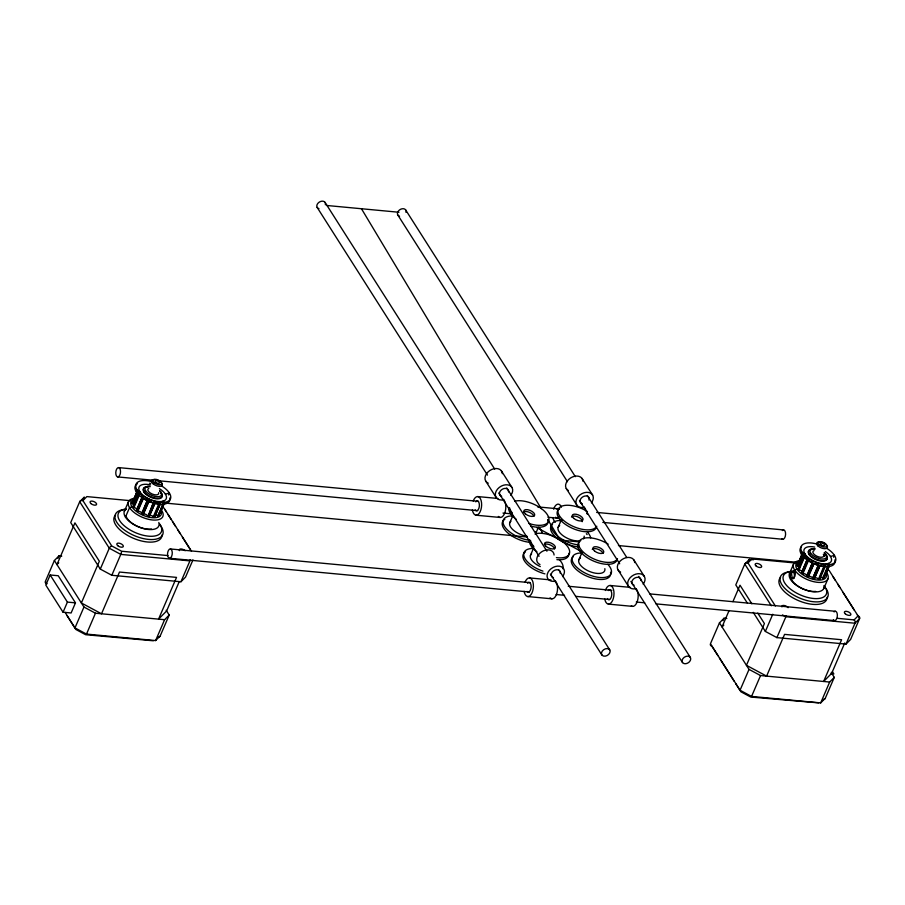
<?xml version="1.0" encoding="UTF-8"?>
<svg xmlns="http://www.w3.org/2000/svg" width="905" height="905" viewBox="0 0 905 905"><rect width="100%" height="100%" fill="white"/><g stroke="black" fill="none" stroke-linecap="round" stroke-linejoin="round"><path stroke-width="1.36" d="M121.508 552.073L120.953 554.041M786.196 615.875L786.004 616.418M61.755 556.134L58.983 555.874L54.379 560.534L45.386 581.406L46.902 583.793M83.26 499.515L84.312 497.06L79.708 501.721L70.714 522.592L100.297 569.098L111.813 575.275L180.943 581.757L185.548 577.085L192.957 559.901M50.171 574.98L45.804 585.105L63.056 612.221L71.122 612.979L75.477 602.854L58.225 575.738L50.171 574.98L67.411 602.097L75.477 602.854M57.931 558.328L58.983 555.874M63.056 612.221L67.411 602.097M124.324 511.382L128.555 501.551M166.181 610.264L169.212 615.038L160.219 635.898L155.615 640.57L86.484 634.088L74.968 627.912L83.961 607.04L54.379 560.534M100.297 569.098L109.29 548.226L79.708 501.721M125.456 517.117L129.539 507.637L131.96 506.879M136.316 491.89L137.13 489.99A18.711 8.79 23.3 0 1 151.938 481.72M137.277 491.03L132.085 503.101A14.978 7.025 23.3 0 0 132.04 503.587L137.243 491.517M137.232 492.173L132.221 502.988M134.393 505.228A2.342 1.097 23.3 0 0 132.469 503.961L137.334 492.739M138.714 493.417L132.99 506.698A14.978 7.025 23.3 0 0 133.363 507.275L133.94 507.581A2.342 1.097 23.3 0 1 136.632 508.825A2.342 1.097 23.3 0 1 136.474 510.25L142.187 496.969A2.342 1.097 23.3 0 0 142.549 496.811M133.126 506.472L138.963 493.191A2.342 1.097 23.3 0 0 140.309 492.331A2.342 1.097 23.3 0 0 138.194 490.691L138.001 490.601M133.363 507.275L139.076 493.994L136.553 492.252M133.94 507.581L139.664 494.3M143.929 492.116L145.558 490.781M137.798 511.325L137.198 511.155A14.978 7.025 23.3 0 1 136.497 510.59L142.119 497.207M137.198 511.155L143.442 498.055M143.533 498.033L137.82 511.314A2.342 1.097 23.3 0 1 140.547 511.913A2.342 1.097 23.3 0 1 141.599 513.621L147.323 500.341A2.342 1.097 23.3 0 0 147.413 500.046M86.484 634.088L95.466 613.217L164.597 619.699L169.212 615.038M111.813 575.275L120.795 554.403L189.926 560.885L180.943 581.757M143.216 514.504L142.798 514.436A14.978 7.025 23.3 0 1 141.893 514.017L147.334 500.499M142.798 514.436L148.929 501.223M149.268 516.495L149.042 516.484A14.978 7.025 23.3 0 1 148.115 516.28L153.341 502.637M148.115 516.28L153.409 502.761M149.042 516.484L154.981 503.214M161.35 493.757L160.966 492.23M160.411 503.621L154.698 516.891A14.978 7.025 23.3 0 1 153.941 516.947L153.33 516.687L159.042 503.406M153.941 516.947L159.506 503.655M154.834 516.676L160.49 503.316M158.137 515.907L162.798 503.7M163.647 503.135L158.194 515.884A14.978 7.025 23.3 0 0 158.647 515.579L163.839 503.508M164.212 503.633L160.061 513.293A14.978 7.025 23.3 0 0 160.095 512.807L164.257 503.146M168.568 494.911L169.382 493.01L165.377 494.13M179.145 581.87L166.622 610.966L158.556 619.133L176.532 577.39L119.494 572.051L101.518 613.782L81.371 602.979L99.346 561.236L74.934 522.864L56.958 564.607L58.757 562.786M155.615 640.57L164.597 619.699M509.741 522.852L512.864 515.601M535.681 533.554L538.283 527.513M530.443 555.387L533.565 548.147M558.114 527.377L561.236 520.137M578.815 559.923L581.926 552.672M726.828 618.466L724.057 618.206L719.452 622.878L710.459 643.738L740.041 690.244L751.557 696.431L820.688 702.902L825.292 698.241L834.286 677.37L831.254 672.596M753.537 559.776L749.385 559.392L744.781 564.064L735.788 584.924L747.168 602.821M723.005 620.66L724.057 618.206M748.333 561.847L749.385 559.392M729.113 610.502L722.032 626.939L723.83 625.129M732.926 601.644L740.007 585.207L751.851 603.805M789.398 573.725L793.64 563.883M740.041 690.244L749.035 669.383L719.452 622.878M857.34 614.981L859.614 618.556L850.621 639.428L846.017 644.089L776.886 637.618L765.37 631.43L772.78 614.246M790.529 579.46L791.615 577.582L794.318 577.843M801.389 554.222L802.215 552.322A18.711 8.79 23.3 0 1 817.011 544.063M802.35 553.362L797.158 565.444A14.978 7.025 23.3 0 0 797.113 565.93L802.316 553.849M802.305 554.505L797.316 565.331M799.579 567.763A2.342 1.097 23.3 0 0 797.543 566.304L802.407 555.07M803.787 555.749L798.063 569.03A14.978 7.025 23.3 0 0 798.436 569.618L799.013 569.912A2.342 1.097 23.3 0 1 801.706 571.157A2.342 1.097 23.3 0 1 801.547 572.594L807.26 559.313A2.342 1.097 23.3 0 0 807.509 557.978A2.342 1.097 23.3 0 0 805.031 556.677M798.153 568.815L804.036 555.534M798.436 569.618L804.16 556.337M799.013 569.912L804.737 556.632M809.002 554.46L810.631 553.113M812.486 562.457A2.342 1.097 23.3 0 1 812.396 562.684L806.672 575.965A2.342 1.097 23.3 0 0 805.62 574.245A2.342 1.097 23.3 0 0 802.893 573.657L802.271 573.487A14.978 7.025 23.3 0 1 801.57 572.933L807.181 559.528M802.271 573.487L807.995 560.206L808.584 560.376L802.893 573.657M751.557 696.431L760.551 675.56L829.67 682.042L834.286 677.37M776.886 637.618L785.879 616.746L854.999 623.228L859.614 618.556M808.289 576.847L807.871 576.768A14.978 7.025 23.3 0 1 806.966 576.349L812.418 562.865M807.871 576.768L814.014 563.566L808.403 576.768A2.342 1.097 23.3 0 1 810.62 576.598A2.342 1.097 23.3 0 1 812.69 578.261L818.414 564.98A2.342 1.097 23.3 0 0 817.984 564.301M812.724 578.318L818.471 565.082M813.188 578.612L813.154 578.612A14.978 7.025 23.3 0 0 814.115 578.827L820.054 565.546M820.168 565.376L814.455 578.657A2.342 1.097 23.3 0 1 815.733 577.752A2.342 1.097 23.3 0 1 818.403 579.03L819.014 579.279A14.978 7.025 23.3 0 0 819.772 579.234L819.817 579.223M824.07 556.552L825.111 554.131M826.423 556.089L826.039 554.561M818.516 579.121L824.127 565.749M819.014 579.279L824.726 565.998M819.772 579.234L825.564 565.648M828.912 565.84L823.72 577.922A14.978 7.025 23.3 0 1 823.267 578.216L822.679 578.114L827.871 566.032M823.267 578.216L828.471 566.145M829.285 565.976L825.134 575.625A14.978 7.025 23.3 0 0 825.168 575.139L829.331 565.478M825.835 575.365L826.853 572.989M833.641 557.242L834.455 555.353L830.462 556.462M823.754 588.567L827.985 578.725M844.772 642.946L831.695 673.297L823.629 681.465L841.605 639.733L784.567 634.382L766.592 676.125L746.444 665.311L764.42 623.568L757.768 613.104M820.688 702.902L829.67 682.042M846.017 644.089L854.999 623.228M79.832 501.404A2.455 2.115 -1.2 0 1 82.864 500.635L86.835 496.596L130.399 500.68M153.341 640.785L85.636 634.71L75.816 629.439L66.925 615.468M744.906 563.747A2.455 2.115 -1.2 0 1 747.937 562.967L751.908 558.928L795.472 563.012M837.261 618.307L854.116 619.891L858.053 615.909L829.184 570.523L827.34 569.539M818.663 702.868L750.709 697.042L740.89 691.771L735.708 683.626M797.034 569.211L794.613 569.969L794.07 571.892M159.914 513.407L159.619 513.373A2.342 1.097 23.3 0 0 158.805 513.146M825.009 575.738L824.726 575.716A2.342 1.097 23.3 0 0 824.036 575.512M133.148 506.472L133.239 506.472A2.342 1.097 23.3 0 0 134.381 506.291M326.705 205.48L398.981 212.256M477.772 496.574L497.92 498.463M118.589 467.602A4.683 2.342 -84.6 0 1 119.946 474.797A4.683 2.342 -84.6 0 1 115.908 474.401A4.683 2.342 -84.6 0 1 118.589 467.602L478.553 501.347M537.604 506.879L558.69 508.859M596.655 512.411L783.662 529.945M117.707 476.924L152.855 480.216M158.488 480.747L477.659 510.658M502.976 513.033L511.404 513.825M547.966 517.253L557.808 518.169M602.809 522.389L782.78 539.256M476.007 515.205L500.182 517.468M166.045 503.157L527.14 537.004M559.448 540.036L579.121 541.88M618.466 545.568L801.117 562.684M529.527 577.922L551.021 579.935M610.14 585.478L630.287 587.368M170.344 548.962A4.683 2.342 -84.6 0 1 171.701 556.145A4.683 2.342 -84.6 0 1 167.663 555.749A4.683 2.342 -84.6 0 1 170.344 548.962L530.296 582.696M568.261 586.248L611.848 590.343M649.813 593.895L835.417 611.294M167.968 555.58L121.587 551.236L111.768 545.964L82.898 500.578M169.461 558.272L529.414 592.006M556.134 594.517L564.562 595.309M575.818 596.361L609.563 599.529M636.272 602.029L644.711 602.821M655.967 603.873L834.534 620.604M527.751 596.553L551.937 598.827M608.364 604.11L632.55 606.373M831.175 673.693L833.867 673.942L832.362 671.578M782.418 614.891L785.879 616.746M536.676 527.513L581.078 551.349M749.035 669.383L760.551 675.56M162.267 507.196L164.11 508.191L191.498 551.247M109.29 548.226L120.795 554.403M83.961 607.04L95.466 613.217M804.975 554.075L802.215 552.322A18.711 8.79 23.3 0 0 830.066 564.596A18.711 8.79 23.3 0 0 826.876 548.407M139.902 491.743L137.13 489.99A18.711 8.79 23.3 0 0 164.993 502.252A18.711 8.79 23.3 0 0 161.803 486.064M154.778 516.597L154.789 516.619A2.342 1.097 23.3 0 1 154.461 515.364M158.658 515.398L158.443 515.205A2.342 1.097 23.3 0 1 157.923 514.843M823.731 577.741L823.55 577.56A2.342 1.097 23.3 0 1 823.12 577.277M819.907 579.008L819.885 578.974A2.342 1.097 23.3 0 1 819.489 578.442M833.064 576.824L835.338 580.399M837.611 583.974L839.885 587.549M842.928 592.323L854.309 610.208M747.971 562.91L775.359 605.965M744.781 564.064L771.332 605.796M753.243 612.357L765.37 631.43M712.02 646.396L717.937 655.695M719.418 658.025L734.226 681.295M582.017 478.44L592.628 495.114M633.772 559.788L644.383 576.474M405.632 209.892L575.331 476.652M587.311 495.488L626.814 557.571M638.794 576.406L690.402 657.528A4.683 3.405 -32.5 0 1 685.854 663.704A4.683 3.405 -32.5 0 1 682.924 658.591A4.683 3.405 -32.5 0 1 690.402 657.528M397.759 214.938L567.458 481.686M579.438 500.522L619.687 563.792M630.909 581.44L682.517 662.562M566.259 488.519L576.87 505.194M618.002 569.867L628.624 586.542M501.404 470.883L512.015 487.569M325.019 202.347L494.718 469.095M506.698 487.931L546.948 551.202M558.939 570.037L609.789 649.971A4.683 3.405 -32.5 0 1 605.241 656.148A4.683 3.405 -32.5 0 1 602.311 651.034A4.683 3.405 -32.5 0 1 609.789 649.971M317.135 207.381L487.467 475.114M498.825 492.965L539.075 556.236M550.432 574.087L601.904 655.005M485.634 480.962L496.257 497.637M164.959 509.719L166.475 512.094M167.991 514.481L171.022 519.255M172.538 521.642L175.57 526.405M177.855 529.991L180.129 533.565M182.403 537.14L189.982 549.064M65.115 612.414L74.968 627.912M361.457 208.738L541.258 508.655M547.785 519.538L560.105 540.093M782.339 530.556A4.683 2.342 -84.6 0 1 785.585 534.504A4.683 2.342 -84.6 0 1 781.852 538.747M834.082 611.904A4.683 2.342 -84.6 0 1 837.034 613.07A4.683 2.342 -84.6 0 1 836.446 619.178A4.683 2.342 -84.6 0 1 833.347 619.744M553.622 509.153A9.355 4.695 -84.6 0 1 561.428 507.185M560.715 519.391A9.355 4.695 -84.6 0 1 559.89 520.782M555.342 522.253A9.355 4.695 -84.6 0 1 552.978 517.502M556.733 509.04A4.91 2.466 -84.6 0 1 558.939 509.096M558.905 517.072A4.91 2.466 -84.6 0 1 555.659 517.219M584.144 507.139A9.355 4.695 -84.6 0 1 585.954 510.499M473.213 501.019A9.355 4.695 -84.6 0 1 480.544 498.994A9.355 4.695 -84.6 0 1 479.175 513.361A9.355 4.695 -84.6 0 1 472.365 509.956M475.792 501.834A4.91 2.466 -84.6 0 1 478.983 502.694A4.91 2.466 -84.6 0 1 478.485 509.187A4.91 2.466 -84.6 0 1 475.17 509.877M502.931 499.153A9.355 4.695 -84.6 0 1 505.228 511.54A9.355 4.695 -84.6 0 1 498.327 516.438M524.968 582.367A9.355 4.695 -84.6 0 1 532.298 580.343A9.355 4.695 -84.6 0 1 530.93 594.721A9.355 4.695 -84.6 0 1 524.119 591.304M527.536 583.182A4.91 2.466 -84.6 0 1 530.703 583.951A4.91 2.466 -84.6 0 1 530.319 590.365A4.91 2.466 -84.6 0 1 527.061 591.418M554.675 580.501A9.355 4.695 -84.6 0 1 556.971 592.888A9.355 4.695 -84.6 0 1 550.082 597.786M605.377 590.501A9.355 4.695 -84.6 0 1 612.764 587.617A9.355 4.695 -84.6 0 1 611.644 602.142A9.355 4.695 -84.6 0 1 604.732 598.861M608.318 590.546A4.91 2.466 -84.6 0 1 611.441 591.87A4.91 2.466 -84.6 0 1 610.705 598.341A4.91 2.466 -84.6 0 1 607.413 598.567M636.181 588.782A9.355 4.695 -84.6 0 1 637.505 600.75A9.355 4.695 -84.6 0 1 631.271 605.875M399.569 216.216A4.683 3.405 -32.5 0 1 397.815 211.962A4.683 3.405 -32.5 0 1 403.2 208.704A4.683 3.405 -32.5 0 1 405.983 212.347M318.956 208.659A4.683 3.405 -32.5 0 1 317.191 204.406A4.683 3.405 -32.5 0 1 322.587 201.159A4.683 3.405 -32.5 0 1 325.37 204.802M503.757 499.775A9.355 6.799 -32.5 0 1 495.555 492.727A9.355 6.799 -32.5 0 1 507.841 484.876A9.355 6.799 -32.5 0 1 510.816 495.261M501.698 496.279A4.91 3.575 -32.5 0 1 499.809 491.901A4.91 3.575 -32.5 0 1 505.307 488.395A4.91 3.575 -32.5 0 1 508.497 491.935M488.248 483.191A9.355 6.799 -32.5 0 1 489.696 470.589A9.355 6.799 -32.5 0 1 502.343 473.666M555.512 581.123A9.355 6.799 -32.5 0 1 547.31 574.075A9.355 6.799 -32.5 0 1 559.584 566.225A9.355 6.799 -32.5 0 1 562.571 576.609M553.453 577.628A4.91 3.575 -32.5 0 1 551.564 573.25A4.91 3.575 -32.5 0 1 557.061 569.743A4.91 3.575 -32.5 0 1 560.252 573.284M539.991 564.539A9.355 6.799 -32.5 0 1 541.45 551.937A9.355 6.799 -32.5 0 1 554.098 555.014M636.125 588.68A9.355 6.799 -32.5 0 1 627.923 581.632A9.355 6.799 -32.5 0 1 640.208 573.781A9.355 6.799 -32.5 0 1 643.183 584.166M634.066 585.184A4.91 3.575 -32.5 0 1 632.131 580.908A4.91 3.575 -32.5 0 1 637.459 577.3A4.91 3.575 -32.5 0 1 640.91 580.558M620.615 572.096A9.355 6.799 -32.5 0 1 622.063 559.494A9.355 6.799 -32.5 0 1 634.71 562.571M584.37 507.32A9.355 6.799 -32.5 0 1 576.168 500.284A9.355 6.799 -32.5 0 1 588.454 492.433A9.355 6.799 -32.5 0 1 591.429 502.818M582.311 503.836A4.91 3.575 -32.5 0 1 580.512 499.266A4.91 3.575 -32.5 0 1 586.327 495.963A4.91 3.575 -32.5 0 1 588.963 500.058M568.385 490.533A9.355 6.799 -32.5 0 1 570.591 477.953A9.355 6.799 -32.5 0 1 582.956 481.211M158.816 522.468A18.711 8.79 23.3 0 1 139.065 527.106A18.711 8.79 23.3 0 1 125.953 509.323M160.604 509.063A18.711 8.79 23.3 0 1 155.728 520.07A18.711 8.79 23.3 0 1 131.938 510.556A18.711 8.79 23.3 0 1 133.917 498.395M158.647 492.705A5.849 2.749 23.3 0 1 152.085 493.983A5.849 2.749 23.3 0 1 148.793 488.361M160.162 503.633A14.978 7.025 23.3 0 1 141.282 496.494M151.44 528.995A16.381 7.693 23.3 0 1 136.248 525.771A16.381 7.693 23.3 0 1 126.078 516.223M160.581 510.205A16.381 7.693 23.3 0 1 143.318 515.386A16.381 7.693 23.3 0 1 134.245 499.153M155.208 515.081A2.342 1.097 23.3 0 1 157.594 515.771M153.33 516.687A2.342 1.097 23.3 0 0 150.66 515.409A2.342 1.097 23.3 0 0 149.37 516.314L155.094 503.033A2.342 1.097 23.3 0 1 155.06 502.694M147.617 515.918A2.342 1.097 23.3 0 0 145.547 514.266A2.342 1.097 23.3 0 0 143.329 514.436L149.042 501.155A2.342 1.097 23.3 0 1 149.28 500.918M169.857 497.942A18.711 8.79 23.3 0 1 148.782 501.393A18.711 8.79 23.3 0 1 137.356 483.745M149.506 483.202A18.711 8.79 23.3 0 1 150.762 483.519M159.393 488.643A14.797 6.946 23.3 0 1 162.165 501.393A14.797 6.946 23.3 0 1 140.173 492.162A14.797 6.946 23.3 0 1 150.592 484.944M160.717 492.886A10.113 4.751 23.3 0 1 157.504 498.859A10.113 4.751 23.3 0 1 144.449 492.84A10.113 4.751 23.3 0 1 147.979 487.026M159.653 491.121A10.113 4.751 23.3 0 1 158.285 498.35A10.113 4.751 23.3 0 1 144.325 491.924A10.113 4.751 23.3 0 1 150.094 486.709M159.687 490.702A8.948 4.197 23.3 0 1 158.07 496.721A8.948 4.197 23.3 0 1 146.01 491.415A8.948 4.197 23.3 0 1 149.687 486.302M139.811 494.311A2.342 1.097 23.3 0 1 142.255 495.442M146.124 498.542A2.342 1.097 23.3 0 1 146.882 499.096M150.637 500.816A2.342 1.097 23.3 0 1 151.112 500.929M156.101 502.117A2.342 1.097 23.3 0 1 158.217 502.761M160.095 502.728A2.342 1.097 23.3 0 1 162.414 502.049M163.647 501.562A2.342 1.097 23.3 0 1 163.058 500.884M791.083 578.114A3.925 2.308 -72.2 0 1 791.287 572.48M793.538 578.555A3.959 2.421 -88.7 0 1 791.309 577.684M791.411 572.684A3.767 1.256 -77.6 0 1 791.909 571.677M792.124 572.379A3.937 1.403 -78.9 0 1 794.047 571.213M793.73 572.141A3.925 1.539 84.3 0 1 794.375 576.168M825.677 571.394A18.711 8.79 23.3 0 1 820.45 582.424A18.711 8.79 23.3 0 1 796.502 572.367A18.711 8.79 23.3 0 1 799.975 560.602M794.658 576.417A3.79 2.432 86.9 0 1 793.504 578.284M823.369 554.312A5.849 2.749 23.3 0 1 821.254 557.265A5.849 2.749 23.3 0 1 814.217 554.448A5.849 2.749 23.3 0 1 814.115 550.613M821.129 565.772A14.978 7.025 23.3 0 1 806.355 558.838M815.654 591.429A16.381 7.693 23.3 0 1 791.162 578.567M825.654 572.548A16.381 7.693 23.3 0 1 808.391 577.718A16.381 7.693 23.3 0 1 799.319 561.485M798.979 568.804A2.342 1.097 23.3 0 1 798.312 568.815M820.416 577.401A2.342 1.097 23.3 0 1 822.679 578.114M834.84 559.89A18.711 8.79 23.3 0 1 815.156 564.268A18.711 8.79 23.3 0 1 801.536 546.722M825.337 551.541A14.797 6.946 23.3 0 1 826.989 563.77A14.797 6.946 23.3 0 1 805.405 554.708A14.797 6.946 23.3 0 1 814.67 547.061M825.79 555.229A10.113 4.751 23.3 0 1 822.769 561.191A10.113 4.751 23.3 0 1 809.76 555.466A10.113 4.751 23.3 0 1 812.464 549.358M824.229 553.034A10.113 4.751 23.3 0 1 823.731 560.659A10.113 4.751 23.3 0 1 809.511 554.403A10.113 4.751 23.3 0 1 815.167 549.052M824.353 552.661A8.948 4.197 23.3 0 1 823.471 559.03A8.948 4.197 23.3 0 1 811.185 553.883A8.948 4.197 23.3 0 1 814.76 548.634M828.72 563.906A2.342 1.097 23.3 0 1 828.256 563.408M825.202 565.161A2.342 1.097 23.3 0 1 827.645 564.448M822.226 564.63A2.342 1.097 23.3 0 1 823.437 565.173M815.869 563.182A2.342 1.097 23.3 0 1 816.502 563.374M811.333 560.964A2.342 1.097 23.3 0 1 812.057 561.53M804.183 553.43A2.342 1.097 23.3 0 1 805.02 555.432M794.217 571.474A3.507 2.082 -70.8 0 1 794.85 575.829A3.507 2.082 -70.8 0 1 791.479 577.854M792.079 576.643A3.507 1.335 83.3 0 1 791.943 571.937A3.507 1.335 83.3 0 1 793.821 572.548M46.63 583.895A2.455 2.115 -1.2 0 1 45.227 582.073M160.095 636.215A2.455 2.115 -1.2 0 1 157.934 637.177M162.052 534.844A25.736 12.082 23.3 0 1 133.307 538.237A25.736 12.082 23.3 0 1 115.602 515.002M160.027 524.923A25.736 12.082 23.3 0 1 151.621 539.561A25.736 12.082 23.3 0 1 118.906 525.104A25.736 12.082 23.3 0 1 125.094 509.492M159.484 523.712A23.394 10.984 23.3 0 1 150.943 536.292A23.394 10.984 23.3 0 1 121.745 523.361A23.394 10.984 23.3 0 1 126.315 509.017M109.415 547.921A2.455 1.177 -49.8 0 1 111.168 546.201M190.118 559.754A2.455 1.821 77.3 0 1 190.073 560.58M179.462 550.636A3.507 1.652 23.3 0 1 180.932 548.962A3.507 1.652 23.3 0 1 185.129 550.76M147.956 500.951A2.342 1.097 23.3 0 1 147.221 500.035M858.042 615.966A2.455 2.115 -1.2 0 1 859.773 617.889M854.139 619.97A2.455 1.821 77.3 0 1 855.146 622.912M781.954 606.893A3.507 1.652 23.3 0 1 784.024 605.479A3.507 1.652 23.3 0 1 788.108 607.685M827.125 597.266A25.736 12.082 23.3 0 1 798.436 600.592A25.736 12.082 23.3 0 1 780.574 577.447M826.356 589.031A25.736 12.082 23.3 0 1 815.677 601.882A25.736 12.082 23.3 0 1 784.262 587.752A25.736 12.082 23.3 0 1 788.459 571.983M825.168 698.558A2.455 2.115 -1.2 0 1 823.098 699.508M711.805 646.26A2.455 2.115 -1.2 0 1 710.301 644.405M571.474 517.049A5.849 2.749 23.3 0 1 577.899 516.936A5.849 2.749 23.3 0 1 582.209 521.687M584.144 536.111A14.039 6.595 23.3 0 1 583.612 538.916M580.818 540.602A14.039 6.595 23.3 0 1 563.317 535.907A14.039 6.595 23.3 0 1 559.697 525.545M596.791 526.235A21.053 9.887 23.3 0 1 571.157 525.443A21.053 9.887 23.3 0 1 559.675 507.388A21.053 9.887 23.3 0 1 587.481 511.608M596.44 526.789A21.053 9.887 23.3 0 1 570.795 527.558A21.053 9.887 23.3 0 1 559.72 508.667M586.666 513.497A21.053 9.887 23.3 0 1 587.865 514.289M578.849 544.934A21.053 9.887 23.3 0 1 553.227 531.473A21.053 9.887 23.3 0 1 562.039 520.443M587.153 531.801A21.053 9.887 23.3 0 1 590.671 537.808M579.302 546.925A21.053 9.887 23.3 0 1 556.473 537.728A21.053 9.887 23.3 0 1 552.525 524.3M586.338 533.701A21.053 9.887 23.3 0 1 587.119 534.572M512.445 515.884A21.053 9.887 23.3 0 0 505.171 527.377A21.053 9.887 23.3 0 0 530.477 540.398A21.053 9.887 23.3 0 0 533.871 546.496M538.792 527.264A21.053 9.887 23.3 0 1 542.299 533.271M529.663 542.299A21.053 9.887 23.3 0 1 507.139 532.332A21.053 9.887 23.3 0 1 504.809 519.312M514.651 501.212A21.053 9.887 23.3 0 1 547.389 514.719A21.053 9.887 23.3 0 1 528.78 523.418M512.4 513.078A21.053 9.887 23.3 0 1 509.662 507.954M548.023 519.99A21.053 9.887 23.3 0 1 530.771 526.144M516.235 519.278A21.053 9.887 23.3 0 1 508.791 507.581M523.497 512.049A5.849 2.749 23.3 0 1 529.346 512.321A5.849 2.749 23.3 0 1 533.871 516.325M535.771 531.574A14.039 6.595 23.3 0 1 535.24 534.38M527.015 536.235A14.039 6.595 23.3 0 1 512.875 529.697A14.039 6.595 23.3 0 1 510.884 521.314M544.391 544.459A5.849 2.749 23.3 0 1 550.24 544.946A5.849 2.749 23.3 0 1 554.573 548.871M540.308 566.575A14.039 6.595 23.3 0 1 531.586 553.849M535.353 533.758A21.053 9.887 23.3 0 1 566.417 545.07A21.053 9.887 23.3 0 1 556.394 557.616M568.838 553.317A21.053 9.887 23.3 0 1 556.892 559.663M536.937 551.812A21.053 9.887 23.3 0 1 529.493 540.115M542.943 571.134A21.053 9.887 23.3 0 1 524.357 557.322A21.053 9.887 23.3 0 1 533.147 548.419M559.482 559.81A21.053 9.887 23.3 0 1 562.865 568.77M544.934 573.861A21.053 9.887 23.3 0 1 526.122 563.125A21.053 9.887 23.3 0 1 525.511 551.846M607.855 564.335A21.053 9.887 23.3 0 1 602.447 577.594A21.053 9.887 23.3 0 1 574.698 565.037A21.053 9.887 23.3 0 1 582.741 552.978M610.558 572.243A21.053 9.887 23.3 0 1 587.684 576.519A21.053 9.887 23.3 0 1 573.216 556.835M617.493 558.77A21.053 9.887 23.3 0 1 591.859 557.978A21.053 9.887 23.3 0 1 580.376 539.923A21.053 9.887 23.3 0 1 608.183 544.143M617.142 559.335A21.053 9.887 23.3 0 1 592.164 560.433A21.053 9.887 23.3 0 1 579.754 541.654M592.277 549.414A5.849 2.749 23.3 0 1 598.024 549.245A5.849 2.749 23.3 0 1 602.945 553.396M604.845 568.657A14.039 6.595 23.3 0 1 589.132 571.304A14.039 6.595 23.3 0 1 580.388 558.08M802.882 588.906A18.711 8.79 23.3 0 0 824.07 585.535A23.394 10.984 23.3 0 1 816.423 598.635A23.394 10.984 23.3 0 1 786.875 585.761A23.394 10.984 23.3 0 1 791.615 571.338A18.711 8.79 23.3 0 0 802.882 588.906M117.797 545.704A3.507 1.652 23.3 0 0 123.261 546.609A3.507 1.652 23.3 0 0 119.143 543.181A3.507 1.652 23.3 0 0 117.797 545.704M90.964 503.599A3.507 1.652 23.3 0 0 96.496 504.628A3.507 1.652 23.3 0 0 92.525 501.166A3.507 1.652 23.3 0 0 90.964 503.599M155.739 482.297A2.342 1.097 23.3 0 0 159.438 483.032A2.342 1.097 23.3 0 0 156.848 480.713A2.342 1.097 23.3 0 0 155.739 482.297M153.002 483.734A5.849 2.749 23.3 0 0 162.21 485.465A5.849 2.749 23.3 0 0 155.603 479.695A5.849 2.749 23.3 0 0 153.002 483.734M154.336 482.75A4.683 2.195 23.3 0 0 161.61 483.937A4.683 2.195 23.3 0 0 156.09 479.367A4.683 2.195 23.3 0 0 154.336 482.75M820.869 544.686A2.342 1.097 23.3 0 0 824.534 545.342A2.342 1.097 23.3 0 0 821.853 543.034A2.342 1.097 23.3 0 0 820.869 544.686M818.075 546.066A5.849 2.749 23.3 0 0 827.283 547.808A5.849 2.749 23.3 0 0 820.677 542.027A5.849 2.749 23.3 0 0 818.075 546.066M819.41 545.082A4.683 2.195 23.3 0 0 826.684 546.269A4.683 2.195 23.3 0 0 821.163 541.699A4.683 2.195 23.3 0 0 819.41 545.082M756.026 565.919A3.507 1.652 23.3 0 0 761.558 566.983A3.507 1.652 23.3 0 0 757.632 563.51A3.507 1.652 23.3 0 0 756.026 565.919M845.383 613.918A3.507 1.652 23.3 0 0 850.824 614.778A3.507 1.652 23.3 0 0 846.65 611.361A3.507 1.652 23.3 0 0 845.383 613.918M573.838 518.452A5.849 2.749 23.3 0 0 582.944 519.968A5.849 2.749 23.3 0 0 576.078 514.244A5.849 2.749 23.3 0 0 573.838 518.452M525.466 513.927A5.849 2.749 23.3 0 0 534.572 515.431A5.849 2.749 23.3 0 0 527.706 509.707A5.849 2.749 23.3 0 0 525.466 513.927M546.168 546.462A5.849 2.749 23.3 0 0 555.274 547.966A5.849 2.749 23.3 0 0 548.407 542.253A5.849 2.749 23.3 0 0 546.168 546.462M594.54 550.998A5.849 2.749 23.3 0 0 603.646 552.503A5.849 2.749 23.3 0 0 596.78 546.79A5.849 2.749 23.3 0 0 594.54 550.998"/></g></svg>
